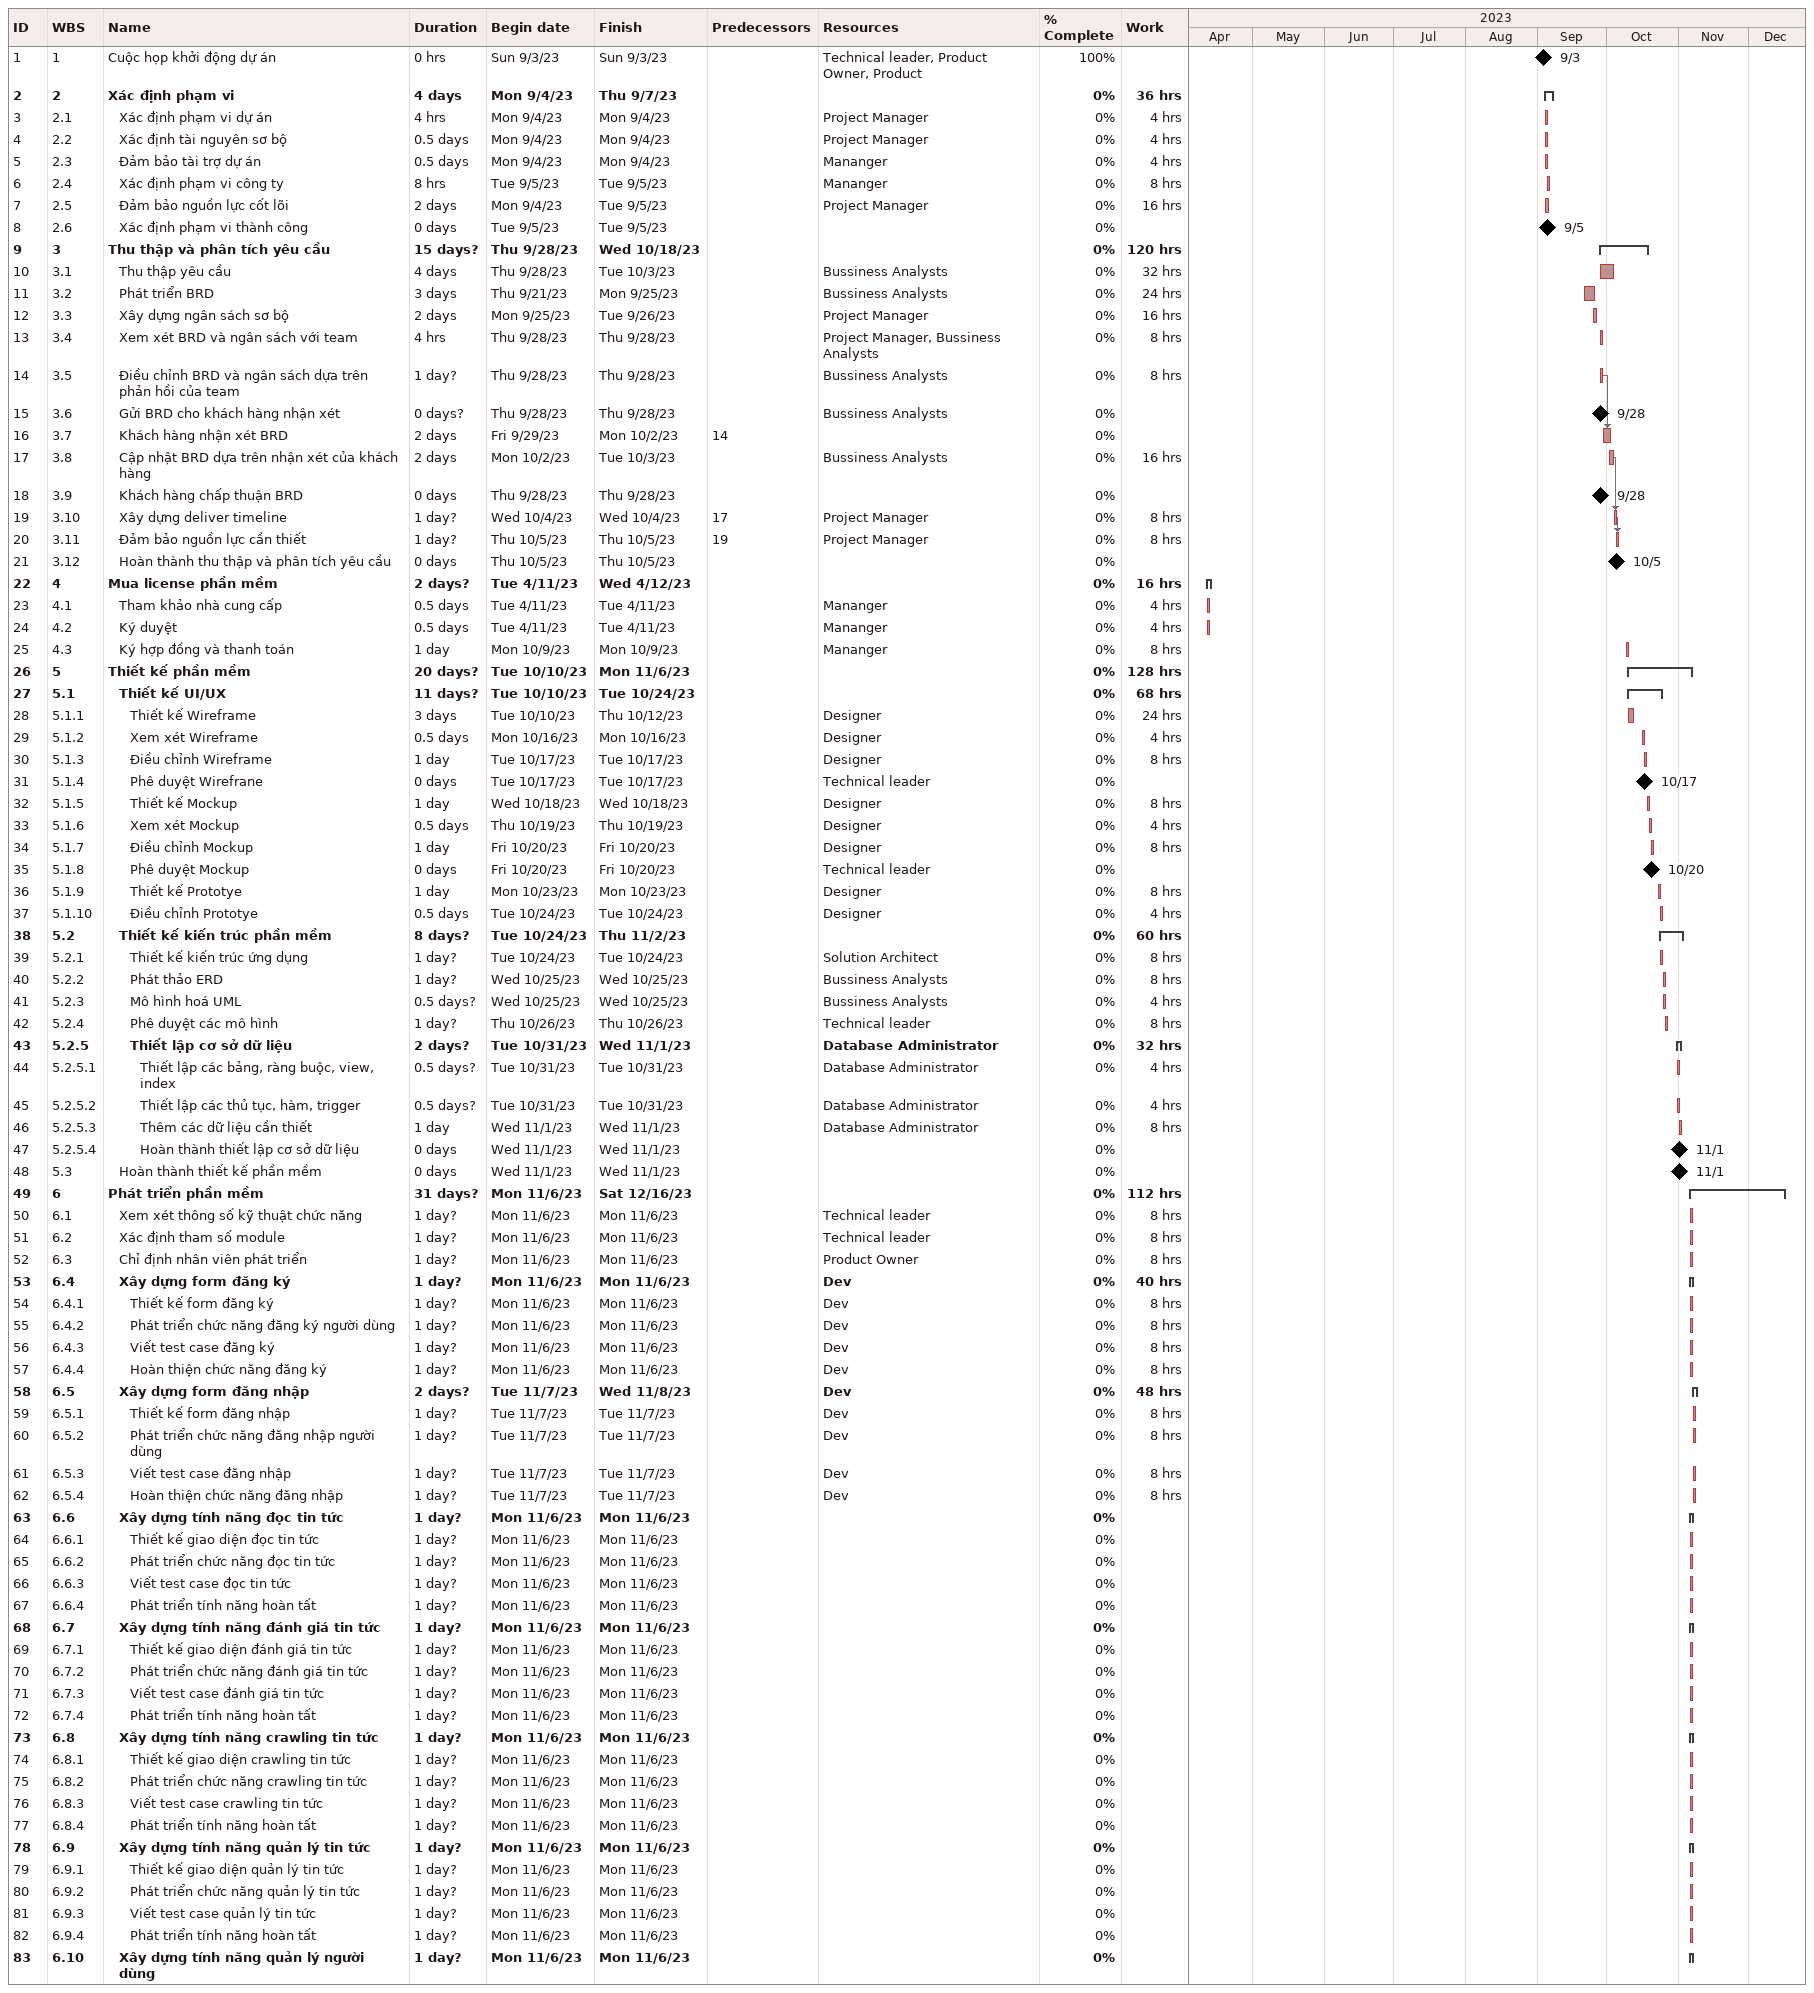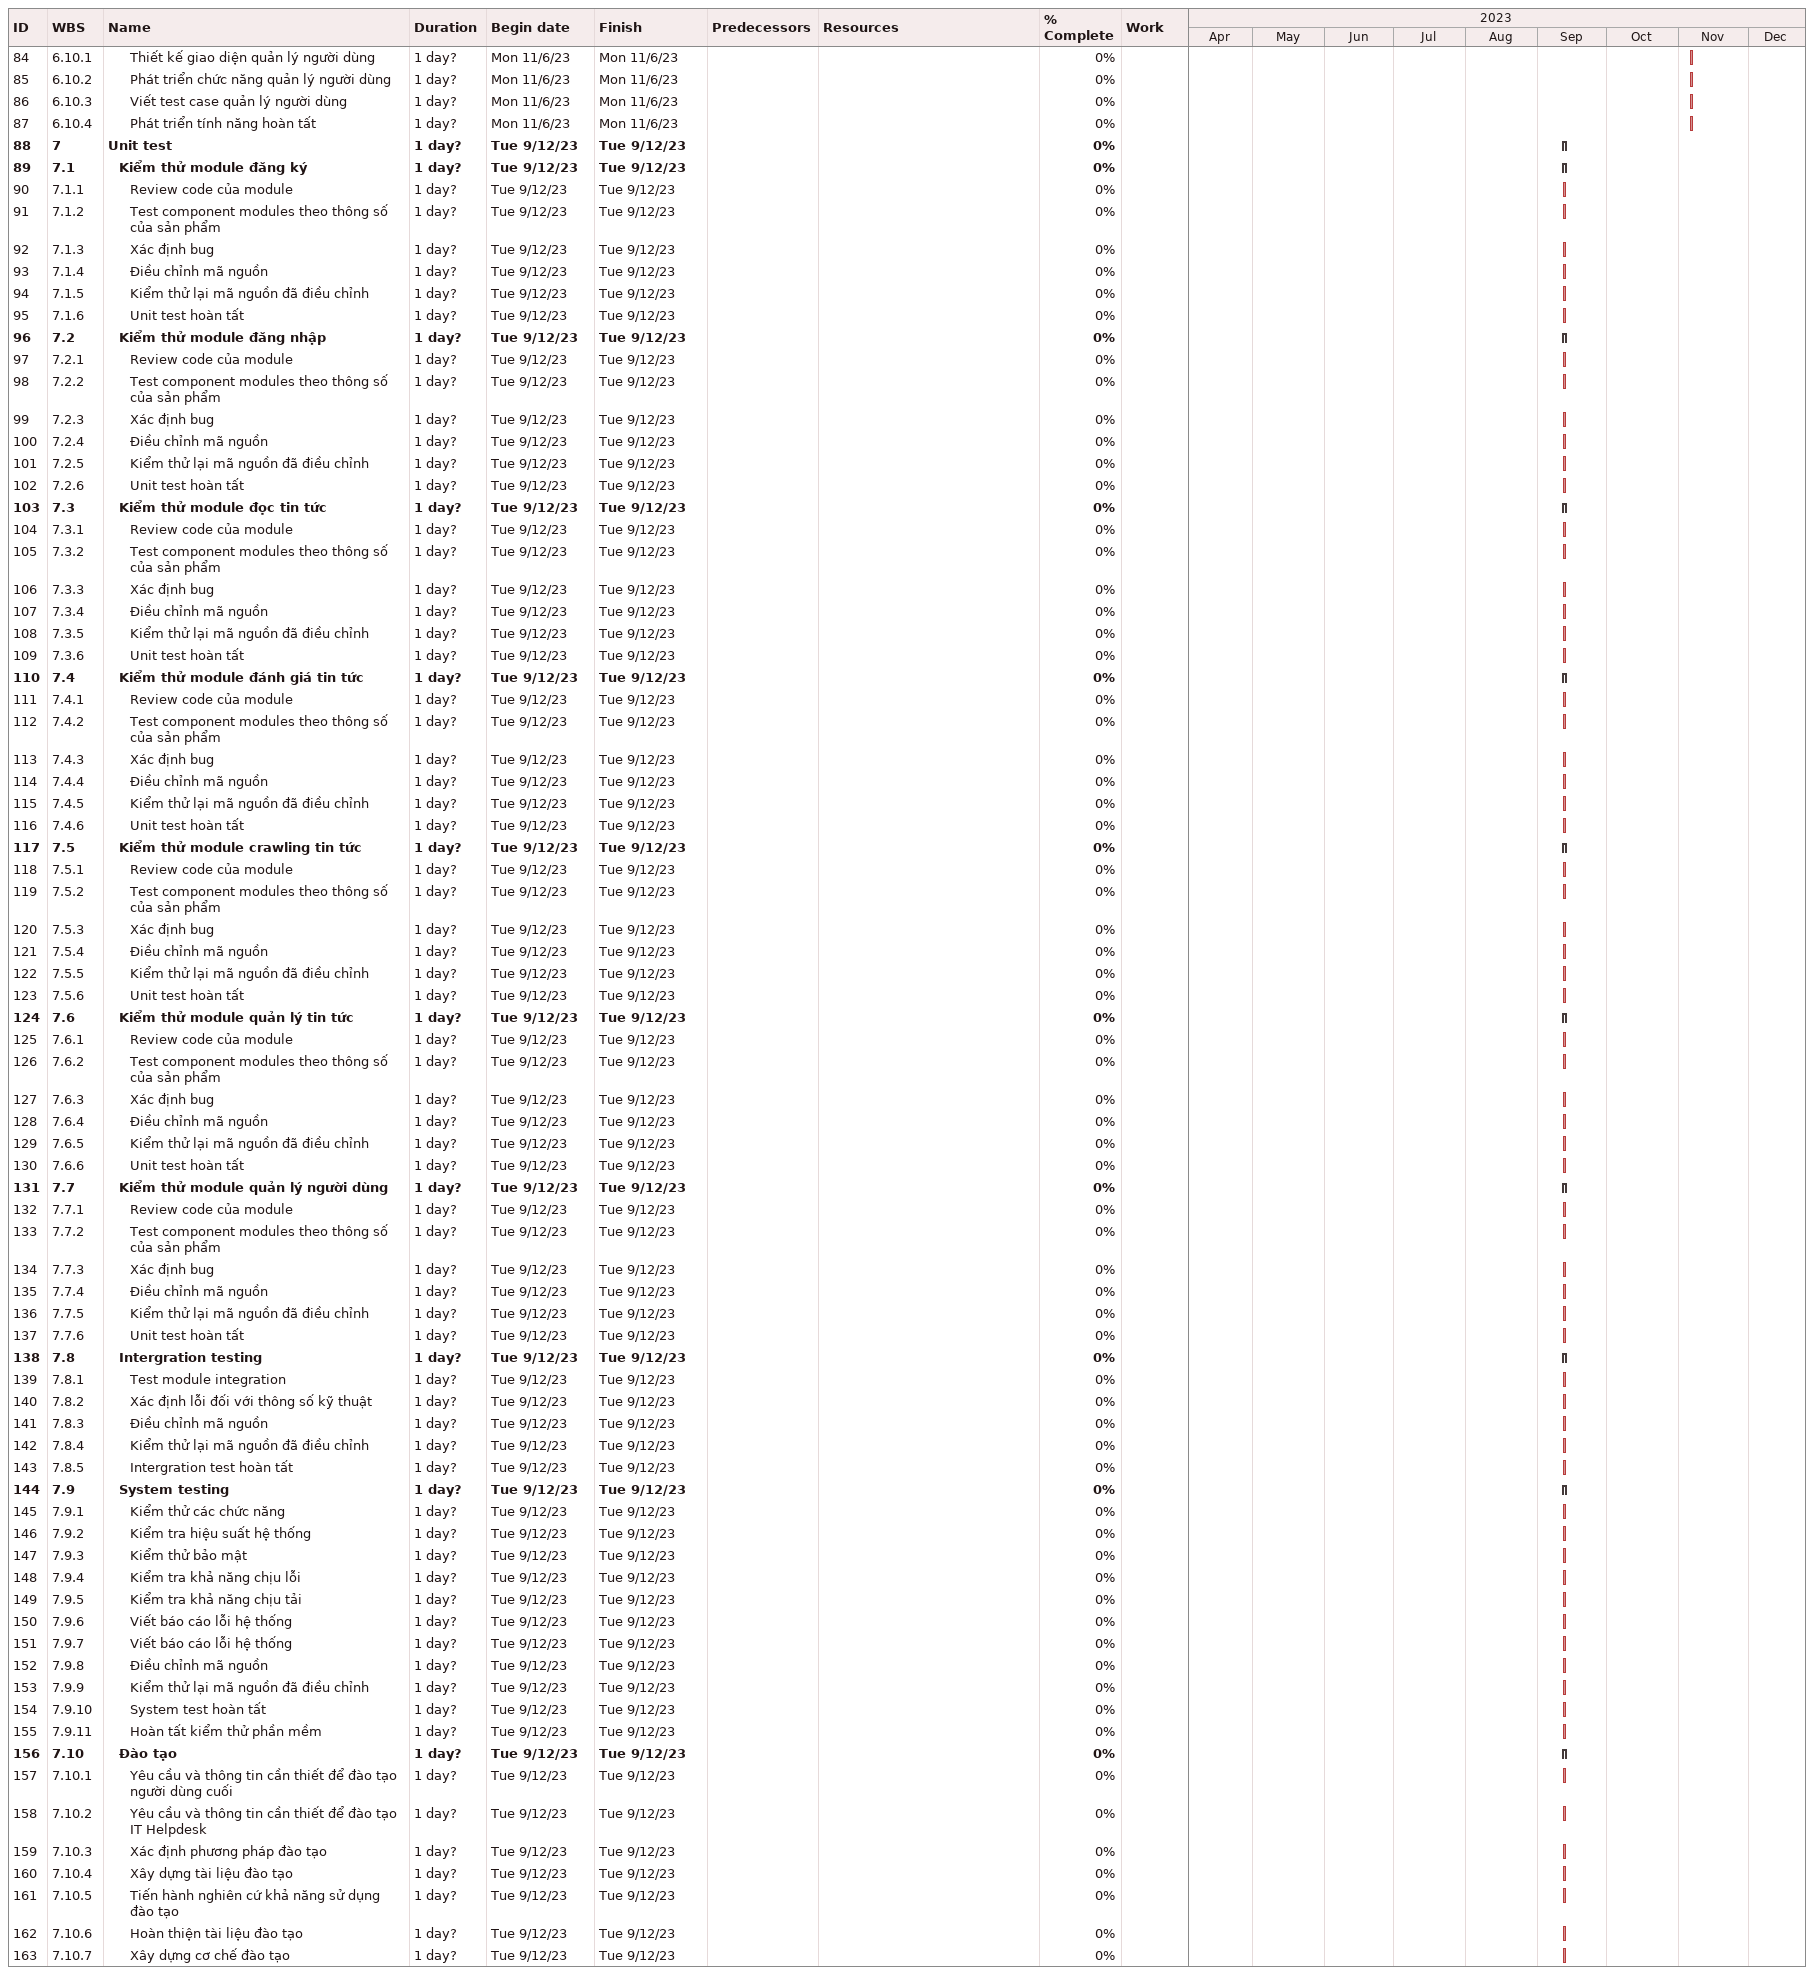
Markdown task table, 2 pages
| ID | WBS | Task | Duration | Start | Finish | Predecessors | Resources | % complete | Work (h) |
|---|---|---|---|---|---|---|---|---|---|
| 1 | 1 | Cuộc họp khởi động dự án | 0h | 2023-09-03 | 2023-09-03 |  | Technical leader, Product Owner, Product | 100 |  |
| 2 | 2 | **Xác định phạm vi** | 4d | 2023-09-04 | 2023-09-07 |  |  | 0 | 36 |
| 3 | 2.1 | Xác định phạm vi dự án | 4h | 2023-09-04 | 2023-09-04 |  | Project Manager | 0 | 4 |
| 4 | 2.2 | Xác định tài nguyên sơ bộ | 0.5d | 2023-09-04 | 2023-09-04 |  | Project Manager | 0 | 4 |
| 5 | 2.3 | Đảm bảo tài trợ dự án | 0.5d | 2023-09-04 | 2023-09-04 |  | Mananger | 0 | 4 |
| 6 | 2.4 | Xác định phạm vi công ty | 8h | 2023-09-05 | 2023-09-05 |  | Mananger | 0 | 8 |
| 7 | 2.5 | Đảm bảo nguồn lực cốt lõi | 2d | 2023-09-04 | 2023-09-05 |  | Project Manager | 0 | 16 |
| 8 | 2.6 | Xác định phạm vi thành công | 0d | 2023-09-05 | 2023-09-05 |  |  | 0 |  |
| 9 | 3 | **Thu thập và phân tích yêu cầu** | 15d? | 2023-09-28 | 2023-10-18 |  |  | 0 | 120 |
| 10 | 3.1 | Thu thập yêu cầu | 4d | 2023-09-28 | 2023-10-03 |  | Bussiness Analysts | 0 | 32 |
| 11 | 3.2 | Phát triển BRD | 3d | 2023-09-21 | 2023-09-25 |  | Bussiness Analysts | 0 | 24 |
| 12 | 3.3 | Xây dựng ngân sách sơ bộ | 2d | 2023-09-25 | 2023-09-26 |  | Project Manager | 0 | 16 |
| 13 | 3.4 | Xem xét BRD và ngân sách với team | 4h | 2023-09-28 | 2023-09-28 |  | Project Manager, Bussiness Analysts | 0 | 8 |
| 14 | 3.5 | Điều chỉnh BRD và ngân sách dựa trên phản hồi của team | 1d? | 2023-09-28 | 2023-09-28 |  | Bussiness Analysts | 0 | 8 |
| 15 | 3.6 | Gửi BRD cho khách hàng nhận xét | 0d? | 2023-09-28 | 2023-09-28 |  | Bussiness Analysts | 0 |  |
| 16 | 3.7 | Khách hàng nhận xét BRD | 2d | 2023-09-29 | 2023-10-02 | 14 |  | 0 |  |
| 17 | 3.8 | Cập nhật BRD dựa trên nhận xét của khách hàng | 2d | 2023-10-02 | 2023-10-03 |  | Bussiness Analysts | 0 | 16 |
| 18 | 3.9 | Khách hàng chấp thuận BRD | 0d | 2023-09-28 | 2023-09-28 |  |  | 0 |  |
| 19 | 3.10 | Xây dựng deliver timeline | 1d? | 2023-10-04 | 2023-10-04 | 17 | Project Manager | 0 | 8 |
| 20 | 3.11 | Đảm bảo nguồn lực cần thiết | 1d? | 2023-10-05 | 2023-10-05 | 19 | Project Manager | 0 | 8 |
| 21 | 3.12 | Hoàn thành thu thập và phân tích yêu cầu | 0d | 2023-10-05 | 2023-10-05 |  |  | 0 |  |
| 22 | 4 | **Mua license phần mềm** | 2d? | 2023-04-11 | 2023-04-12 |  |  | 0 | 16 |
| 23 | 4.1 | Tham khảo nhà cung cấp | 0.5d | 2023-04-11 | 2023-04-11 |  | Mananger | 0 | 4 |
| 24 | 4.2 | Ký duyệt | 0.5d | 2023-04-11 | 2023-04-11 |  | Mananger | 0 | 4 |
| 25 | 4.3 | Ký hợp đồng và thanh toán | 1d | 2023-10-09 | 2023-10-09 |  | Mananger | 0 | 8 |
| 26 | 5 | **Thiết kế phần mềm** | 20d? | 2023-10-10 | 2023-11-06 |  |  | 0 | 128 |
| 27 | 5.1 | **Thiết kế UI/UX** | 11d? | 2023-10-10 | 2023-10-24 |  |  | 0 | 68 |
| 28 | 5.1.1 | Thiết kế Wireframe | 3d | 2023-10-10 | 2023-10-12 |  | Designer | 0 | 24 |
| 29 | 5.1.2 | Xem xét Wireframe | 0.5d | 2023-10-16 | 2023-10-16 |  | Designer | 0 | 4 |
| 30 | 5.1.3 | Điều chỉnh Wireframe | 1d | 2023-10-17 | 2023-10-17 |  | Designer | 0 | 8 |
| 31 | 5.1.4 | Phê duyệt Wirefrane | 0d | 2023-10-17 | 2023-10-17 |  | Technical leader | 0 |  |
| 32 | 5.1.5 | Thiết kế Mockup | 1d | 2023-10-18 | 2023-10-18 |  | Designer | 0 | 8 |
| 33 | 5.1.6 | Xem xét Mockup | 0.5d | 2023-10-19 | 2023-10-19 |  | Designer | 0 | 4 |
| 34 | 5.1.7 | Điều chỉnh Mockup | 1d | 2023-10-20 | 2023-10-20 |  | Designer | 0 | 8 |
| 35 | 5.1.8 | Phê duyệt Mockup | 0d | 2023-10-20 | 2023-10-20 |  | Technical leader | 0 |  |
| 36 | 5.1.9 | Thiết kế Prototye | 1d | 2023-10-23 | 2023-10-23 |  | Designer | 0 | 8 |
| 37 | 5.1.10 | Điều chỉnh Prototye | 0.5d | 2023-10-24 | 2023-10-24 |  | Designer | 0 | 4 |
| 38 | 5.2 | **Thiết kế kiến trúc phần mềm** | 8d? | 2023-10-24 | 2023-11-02 |  |  | 0 | 60 |
| 39 | 5.2.1 | Thiết kế kiến trúc ứng dụng | 1d? | 2023-10-24 | 2023-10-24 |  | Solution Architect | 0 | 8 |
| 40 | 5.2.2 | Phát thảo ERD | 1d? | 2023-10-25 | 2023-10-25 |  | Bussiness Analysts | 0 | 8 |
| 41 | 5.2.3 | Mô hình hoá UML | 0.5d? | 2023-10-25 | 2023-10-25 |  | Bussiness Analysts | 0 | 4 |
| 42 | 5.2.4 | Phê duyệt các mô hình | 1d? | 2023-10-26 | 2023-10-26 |  | Technical leader | 0 | 8 |
| 43 | 5.2.5 | **Thiết lập cơ sở dữ liệu** | 2d? | 2023-10-31 | 2023-11-01 |  | Database Administrator | 0 | 32 |
| 44 | 5.2.5.1 | Thiết lập các bảng, ràng buộc, view, index | 0.5d? | 2023-10-31 | 2023-10-31 |  | Database Administrator | 0 | 4 |
| 45 | 5.2.5.2 | Thiết lập các thủ tục, hàm, trigger | 0.5d? | 2023-10-31 | 2023-10-31 |  | Database Administrator | 0 | 4 |
| 46 | 5.2.5.3 | Thêm các dữ liệu cần thiết | 1d | 2023-11-01 | 2023-11-01 |  | Database Administrator | 0 | 8 |
| 47 | 5.2.5.4 | Hoàn thành thiết lập cơ sở dữ liệu | 0d | 2023-11-01 | 2023-11-01 |  |  | 0 |  |
| 48 | 5.3 | Hoàn thành thiết kế phần mềm | 0d | 2023-11-01 | 2023-11-01 |  |  | 0 |  |
| 49 | 6 | **Phát triển phần mềm** | 31d? | 2023-11-06 | 2023-12-16 |  |  | 0 | 112 |
| 50 | 6.1 | Xem xét thông số kỹ thuật chức năng | 1d? | 2023-11-06 | 2023-11-06 |  | Technical leader | 0 | 8 |
| 51 | 6.2 | Xác định tham số module | 1d? | 2023-11-06 | 2023-11-06 |  | Technical leader | 0 | 8 |
| 52 | 6.3 | Chỉ định nhân viên phát triển | 1d? | 2023-11-06 | 2023-11-06 |  | Product Owner | 0 | 8 |
| 53 | 6.4 | **Xây dựng form đăng ký** | 1d? | 2023-11-06 | 2023-11-06 |  | Dev | 0 | 40 |
| 54 | 6.4.1 | Thiết kế form đăng ký | 1d? | 2023-11-06 | 2023-11-06 |  | Dev | 0 | 8 |
| 55 | 6.4.2 | Phát triển chức năng đăng ký người dùng | 1d? | 2023-11-06 | 2023-11-06 |  | Dev | 0 | 8 |
| 56 | 6.4.3 | Viết test case đăng ký | 1d? | 2023-11-06 | 2023-11-06 |  | Dev | 0 | 8 |
| 57 | 6.4.4 | Hoàn thiện chức năng đăng ký | 1d? | 2023-11-06 | 2023-11-06 |  | Dev | 0 | 8 |
| 58 | 6.5 | **Xây dựng form đăng nhập** | 2d? | 2023-11-07 | 2023-11-08 |  | Dev | 0 | 48 |
| 59 | 6.5.1 | Thiết kế form đăng nhập | 1d? | 2023-11-07 | 2023-11-07 |  | Dev | 0 | 8 |
| 60 | 6.5.2 | Phát triển chức năng đăng nhập người dùng | 1d? | 2023-11-07 | 2023-11-07 |  | Dev | 0 | 8 |
| 61 | 6.5.3 | Viết test case đăng nhập | 1d? | 2023-11-07 | 2023-11-07 |  | Dev | 0 | 8 |
| 62 | 6.5.4 | Hoàn thiện chức năng đăng nhập | 1d? | 2023-11-07 | 2023-11-07 |  | Dev | 0 | 8 |
| 63 | 6.6 | **Xây dựng tính năng đọc tin tức** | 1d? | 2023-11-06 | 2023-11-06 |  |  | 0 |  |
| 64 | 6.6.1 | Thiết kế giao diện đọc tin tức | 1d? | 2023-11-06 | 2023-11-06 |  |  | 0 |  |
| 65 | 6.6.2 | Phát triển chức năng đọc tin tức | 1d? | 2023-11-06 | 2023-11-06 |  |  | 0 |  |
| 66 | 6.6.3 | Viết test case đọc tin tức | 1d? | 2023-11-06 | 2023-11-06 |  |  | 0 |  |
| 67 | 6.6.4 | Phát triển tính năng hoàn tất | 1d? | 2023-11-06 | 2023-11-06 |  |  | 0 |  |
| 68 | 6.7 | **Xây dựng tính năng đánh giá tin tức** | 1d? | 2023-11-06 | 2023-11-06 |  |  | 0 |  |
| 69 | 6.7.1 | Thiết kế giao diện đánh giá tin tức | 1d? | 2023-11-06 | 2023-11-06 |  |  | 0 |  |
| 70 | 6.7.2 | Phát triển chức năng đánh giá tin tức | 1d? | 2023-11-06 | 2023-11-06 |  |  | 0 |  |
| 71 | 6.7.3 | Viết test case đánh giá tin tức | 1d? | 2023-11-06 | 2023-11-06 |  |  | 0 |  |
| 72 | 6.7.4 | Phát triển tính năng hoàn tất | 1d? | 2023-11-06 | 2023-11-06 |  |  | 0 |  |
| 73 | 6.8 | **Xây dựng tính năng crawling tin tức** | 1d? | 2023-11-06 | 2023-11-06 |  |  | 0 |  |
| 74 | 6.8.1 | Thiết kế giao diện crawling tin tức | 1d? | 2023-11-06 | 2023-11-06 |  |  | 0 |  |
| 75 | 6.8.2 | Phát triển chức năng crawling tin tức | 1d? | 2023-11-06 | 2023-11-06 |  |  | 0 |  |
| 76 | 6.8.3 | Viết test case crawling tin tức | 1d? | 2023-11-06 | 2023-11-06 |  |  | 0 |  |
| 77 | 6.8.4 | Phát triển tính năng hoàn tất | 1d? | 2023-11-06 | 2023-11-06 |  |  | 0 |  |
| 78 | 6.9 | **Xây dựng tính năng quản lý tin tức** | 1d? | 2023-11-06 | 2023-11-06 |  |  | 0 |  |
| 79 | 6.9.1 | Thiết kế giao diện quản lý tin tức | 1d? | 2023-11-06 | 2023-11-06 |  |  | 0 |  |
| 80 | 6.9.2 | Phát triển chức năng quản lý tin tức | 1d? | 2023-11-06 | 2023-11-06 |  |  | 0 |  |
| 81 | 6.9.3 | Viết test case quản lý tin tức | 1d? | 2023-11-06 | 2023-11-06 |  |  | 0 |  |
| 82 | 6.9.4 | Phát triển tính năng hoàn tất | 1d? | 2023-11-06 | 2023-11-06 |  |  | 0 |  |
| 83 | 6.10 | **Xây dựng tính năng quản lý người dùng** | 1d? | 2023-11-06 | 2023-11-06 |  |  | 0 |  |
| 84 | 6.10.1 | Thiết kế giao diện quản lý người dùng | 1d? | 2023-11-06 | 2023-11-06 |  |  | 0 |  |
| 85 | 6.10.2 | Phát triển chức năng quản lý người dùng | 1d? | 2023-11-06 | 2023-11-06 |  |  | 0 |  |
| 86 | 6.10.3 | Viết test case quản lý người dùng | 1d? | 2023-11-06 | 2023-11-06 |  |  | 0 |  |
| 87 | 6.10.4 | Phát triển tính năng hoàn tất | 1d? | 2023-11-06 | 2023-11-06 |  |  | 0 |  |
| 88 | 7 | **Unit test** | 1d? | 2023-09-12 | 2023-09-12 |  |  | 0 |  |
| 89 | 7.1 | **Kiểm thử module đăng ký** | 1d? | 2023-09-12 | 2023-09-12 |  |  | 0 |  |
| 90 | 7.1.1 | Review code của module | 1d? | 2023-09-12 | 2023-09-12 |  |  | 0 |  |
| 91 | 7.1.2 | Test component modules theo thông số của sản phẩm | 1d? | 2023-09-12 | 2023-09-12 |  |  | 0 |  |
| 92 | 7.1.3 | Xác định bug | 1d? | 2023-09-12 | 2023-09-12 |  |  | 0 |  |
| 93 | 7.1.4 | Điều chỉnh mã nguồn | 1d? | 2023-09-12 | 2023-09-12 |  |  | 0 |  |
| 94 | 7.1.5 | Kiểm thử lại mã nguồn đã điều chỉnh | 1d? | 2023-09-12 | 2023-09-12 |  |  | 0 |  |
| 95 | 7.1.6 | Unit test hoàn tất | 1d? | 2023-09-12 | 2023-09-12 |  |  | 0 |  |
| 96 | 7.2 | **Kiểm thử module đăng nhập** | 1d? | 2023-09-12 | 2023-09-12 |  |  | 0 |  |
| 97 | 7.2.1 | Review code của module | 1d? | 2023-09-12 | 2023-09-12 |  |  | 0 |  |
| 98 | 7.2.2 | Test component modules theo thông số của sản phẩm | 1d? | 2023-09-12 | 2023-09-12 |  |  | 0 |  |
| 99 | 7.2.3 | Xác định bug | 1d? | 2023-09-12 | 2023-09-12 |  |  | 0 |  |
| 100 | 7.2.4 | Điều chỉnh mã nguồn | 1d? | 2023-09-12 | 2023-09-12 |  |  | 0 |  |
| 101 | 7.2.5 | Kiểm thử lại mã nguồn đã điều chỉnh | 1d? | 2023-09-12 | 2023-09-12 |  |  | 0 |  |
| 102 | 7.2.6 | Unit test hoàn tất | 1d? | 2023-09-12 | 2023-09-12 |  |  | 0 |  |
| 103 | 7.3 | **Kiểm thử module đọc tin tức** | 1d? | 2023-09-12 | 2023-09-12 |  |  | 0 |  |
| 104 | 7.3.1 | Review code của module | 1d? | 2023-09-12 | 2023-09-12 |  |  | 0 |  |
| 105 | 7.3.2 | Test component modules theo thông số của sản phẩm | 1d? | 2023-09-12 | 2023-09-12 |  |  | 0 |  |
| 106 | 7.3.3 | Xác định bug | 1d? | 2023-09-12 | 2023-09-12 |  |  | 0 |  |
| 107 | 7.3.4 | Điều chỉnh mã nguồn | 1d? | 2023-09-12 | 2023-09-12 |  |  | 0 |  |
| 108 | 7.3.5 | Kiểm thử lại mã nguồn đã điều chỉnh | 1d? | 2023-09-12 | 2023-09-12 |  |  | 0 |  |
| 109 | 7.3.6 | Unit test hoàn tất | 1d? | 2023-09-12 | 2023-09-12 |  |  | 0 |  |
| 110 | 7.4 | **Kiểm thử module đánh giá tin tức** | 1d? | 2023-09-12 | 2023-09-12 |  |  | 0 |  |
| 111 | 7.4.1 | Review code của module | 1d? | 2023-09-12 | 2023-09-12 |  |  | 0 |  |
| 112 | 7.4.2 | Test component modules theo thông số của sản phẩm | 1d? | 2023-09-12 | 2023-09-12 |  |  | 0 |  |
| 113 | 7.4.3 | Xác định bug | 1d? | 2023-09-12 | 2023-09-12 |  |  | 0 |  |
| 114 | 7.4.4 | Điều chỉnh mã nguồn | 1d? | 2023-09-12 | 2023-09-12 |  |  | 0 |  |
| 115 | 7.4.5 | Kiểm thử lại mã nguồn đã điều chỉnh | 1d? | 2023-09-12 | 2023-09-12 |  |  | 0 |  |
| 116 | 7.4.6 | Unit test hoàn tất | 1d? | 2023-09-12 | 2023-09-12 |  |  | 0 |  |
| 117 | 7.5 | **Kiểm thử module crawling tin tức** | 1d? | 2023-09-12 | 2023-09-12 |  |  | 0 |  |
| 118 | 7.5.1 | Review code của module | 1d? | 2023-09-12 | 2023-09-12 |  |  | 0 |  |
| 119 | 7.5.2 | Test component modules theo thông số của sản phẩm | 1d? | 2023-09-12 | 2023-09-12 |  |  | 0 |  |
| 120 | 7.5.3 | Xác định bug | 1d? | 2023-09-12 | 2023-09-12 |  |  | 0 |  |
| 121 | 7.5.4 | Điều chỉnh mã nguồn | 1d? | 2023-09-12 | 2023-09-12 |  |  | 0 |  |
| 122 | 7.5.5 | Kiểm thử lại mã nguồn đã điều chỉnh | 1d? | 2023-09-12 | 2023-09-12 |  |  | 0 |  |
| 123 | 7.5.6 | Unit test hoàn tất | 1d? | 2023-09-12 | 2023-09-12 |  |  | 0 |  |
| 124 | 7.6 | **Kiểm thử module quản lý tin tức** | 1d? | 2023-09-12 | 2023-09-12 |  |  | 0 |  |
| 125 | 7.6.1 | Review code của module | 1d? | 2023-09-12 | 2023-09-12 |  |  | 0 |  |
| 126 | 7.6.2 | Test component modules theo thông số của sản phẩm | 1d? | 2023-09-12 | 2023-09-12 |  |  | 0 |  |
| 127 | 7.6.3 | Xác định bug | 1d? | 2023-09-12 | 2023-09-12 |  |  | 0 |  |
| 128 | 7.6.4 | Điều chỉnh mã nguồn | 1d? | 2023-09-12 | 2023-09-12 |  |  | 0 |  |
| 129 | 7.6.5 | Kiểm thử lại mã nguồn đã điều chỉnh | 1d? | 2023-09-12 | 2023-09-12 |  |  | 0 |  |
| 130 | 7.6.6 | Unit test hoàn tất | 1d? | 2023-09-12 | 2023-09-12 |  |  | 0 |  |
| 131 | 7.7 | **Kiểm thử module quản lý người dùng** | 1d? | 2023-09-12 | 2023-09-12 |  |  | 0 |  |
| 132 | 7.7.1 | Review code của module | 1d? | 2023-09-12 | 2023-09-12 |  |  | 0 |  |
| 133 | 7.7.2 | Test component modules theo thông số của sản phẩm | 1d? | 2023-09-12 | 2023-09-12 |  |  | 0 |  |
| 134 | 7.7.3 | Xác định bug | 1d? | 2023-09-12 | 2023-09-12 |  |  | 0 |  |
| 135 | 7.7.4 | Điều chỉnh mã nguồn | 1d? | 2023-09-12 | 2023-09-12 |  |  | 0 |  |
| 136 | 7.7.5 | Kiểm thử lại mã nguồn đã điều chỉnh | 1d? | 2023-09-12 | 2023-09-12 |  |  | 0 |  |
| 137 | 7.7.6 | Unit test hoàn tất | 1d? | 2023-09-12 | 2023-09-12 |  |  | 0 |  |
| 138 | 7.8 | **Intergration testing** | 1d? | 2023-09-12 | 2023-09-12 |  |  | 0 |  |
| 139 | 7.8.1 | Test module integration | 1d? | 2023-09-12 | 2023-09-12 |  |  | 0 |  |
| 140 | 7.8.2 | Xác định lỗi đối với thông số kỹ thuật | 1d? | 2023-09-12 | 2023-09-12 |  |  | 0 |  |
| 141 | 7.8.3 | Điều chỉnh mã nguồn | 1d? | 2023-09-12 | 2023-09-12 |  |  | 0 |  |
| 142 | 7.8.4 | Kiểm thử lại mã nguồn đã điều chỉnh | 1d? | 2023-09-12 | 2023-09-12 |  |  | 0 |  |
| 143 | 7.8.5 | Intergration test hoàn tất | 1d? | 2023-09-12 | 2023-09-12 |  |  | 0 |  |
| 144 | 7.9 | **System testing** | 1d? | 2023-09-12 | 2023-09-12 |  |  | 0 |  |
| 145 | 7.9.1 | Kiểm thử các chức năng | 1d? | 2023-09-12 | 2023-09-12 |  |  | 0 |  |
| 146 | 7.9.2 | Kiểm tra hiệu suất hệ thống | 1d? | 2023-09-12 | 2023-09-12 |  |  | 0 |  |
| 147 | 7.9.3 | Kiểm thử bảo mật | 1d? | 2023-09-12 | 2023-09-12 |  |  | 0 |  |
| 148 | 7.9.4 | Kiểm tra khả năng chịu lỗi | 1d? | 2023-09-12 | 2023-09-12 |  |  | 0 |  |
| 149 | 7.9.5 | Kiểm tra khả năng chịu tải | 1d? | 2023-09-12 | 2023-09-12 |  |  | 0 |  |
| 150 | 7.9.6 | Viết báo cáo lỗi hệ thống | 1d? | 2023-09-12 | 2023-09-12 |  |  | 0 |  |
| 151 | 7.9.7 | Viết báo cáo lỗi hệ thống | 1d? | 2023-09-12 | 2023-09-12 |  |  | 0 |  |
| 152 | 7.9.8 | Điều chỉnh mã nguồn | 1d? | 2023-09-12 | 2023-09-12 |  |  | 0 |  |
| 153 | 7.9.9 | Kiểm thử lại mã nguồn đã điều chỉnh | 1d? | 2023-09-12 | 2023-09-12 |  |  | 0 |  |
| 154 | 7.9.10 | System test hoàn tất | 1d? | 2023-09-12 | 2023-09-12 |  |  | 0 |  |
| 155 | 7.9.11 | Hoàn tất kiểm thử phần mềm | 1d? | 2023-09-12 | 2023-09-12 |  |  | 0 |  |
| 156 | 7.10 | **Đào tạo** | 1d? | 2023-09-12 | 2023-09-12 |  |  | 0 |  |
| 157 | 7.10.1 | Yêu cầu và thông tin cần thiết để đào tạo người dùng cuối | 1d? | 2023-09-12 | 2023-09-12 |  |  | 0 |  |
| 158 | 7.10.2 | Yêu cầu và thông tin cần thiết để đào tạo IT Helpdesk | 1d? | 2023-09-12 | 2023-09-12 |  |  | 0 |  |
| 159 | 7.10.3 | Xác định phương pháp đào tạo | 1d? | 2023-09-12 | 2023-09-12 |  |  | 0 |  |
| 160 | 7.10.4 | Xây dựng tài liệu đào tạo | 1d? | 2023-09-12 | 2023-09-12 |  |  | 0 |  |
| 161 | 7.10.5 | Tiến hành nghiên cứ khả năng sử dụng đào tạo | 1d? | 2023-09-12 | 2023-09-12 |  |  | 0 |  |
| 162 | 7.10.6 | Hoàn thiện tài liệu đào tạo | 1d? | 2023-09-12 | 2023-09-12 |  |  | 0 |  |
| 163 | 7.10.7 | Xây dựng cơ chế đào tạo | 1d? | 2023-09-12 | 2023-09-12 |  |  | 0 |  |
